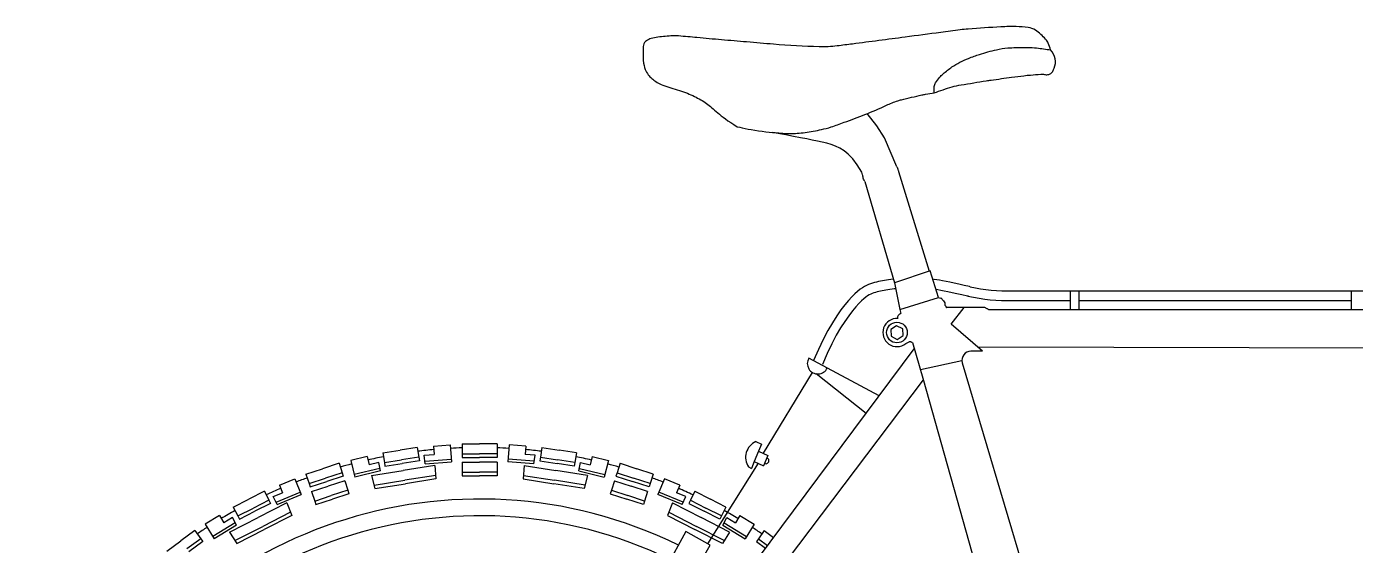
# Model space of a CAD drawing. Header units: millimetres. Extents: x -1371 to 325, y 0 to 965.
# Drawn here: x -1336 to -486, y 587 to 918 of the extents above; entities that cross this region are included whole.
import ezdxf

# ---------------------------------------------------------------- set-up
doc = ezdxf.new("R2010")
doc.units = ezdxf.units.MM
doc.layers.add('ceco.net 411', color=7, linetype='Continuous', lineweight=25)

msp = doc.modelspace()

# ---------------------------------------------------------------- linework, layer by layer
at = {"layer": 'ceco.net 411'}
for p, q in [((-778.4, 825.77), (-758.8, 762)), ((-800.03, 819.31), (-781.05, 754.62)), ((-758.22, 762.19), (-781.05, 754.62)), ((-752.89, 745.1), (-758.22, 762.19)), ((-781.05, 754.62), (-777.54, 737.46)), ((-705.48, 749.47), (-272.79, 749.47)), ((-668.74, 749.47), (-668.74, 737.51)), ((-663.16, 749.47), (-663.16, 737.51)), ((-489.13, 749.47), (-489.13, 737.51)), ((-777.54, 737.46), (-752.89, 745.1)), ((-705.39, 743.25), (-668.74, 743.25)), ((-663.16, 743.25), (-489.13, 743.25)), ((-777.54, 737.46), (-776.88, 734.92)), ((-747.91, 738.92), (-723.44, 738.99)), ((-744.79, 728.14), (-736.38, 738.74)), ((-720.91, 737.51), (-272.79, 737.51)), ((-724.66, 710.8), (-744.79, 728.14)), ((-769.58, 716.32), (-762.8, 693.65)), ((-1029.3, 362.45), (-768.4, 712.36)), ((-790.89, 682.19), (-835.8, 706.43)), ((-724.66, 710.8), (-732.19, 710.8)), ((-240.37, 712.14), (-727.62, 713.35)), ((-833.59, 697.28), (-864.99, 645.57)), ((-764.44, 699.15), (-738.06, 704.82)), ((-737.66, 703.47), (-653.49, 419.64)), ((-1020.61, 351), (-762.5, 692.59)), ((-799.23, 671.01), (-831.14, 696.35)), ((-762.8, 693.65), (-683.48, 410.43)), ((-1108.11, 645.85), (-1097.1, 647.59)), ((-1108.11, 645.85), (-1107.11, 639.55)), ((-1086.1, 649.33), (-1097.1, 647.59)), ((-1086.1, 649.33), (-1085.1, 643.03)), ((-1075.71, 650.15), (-1065.09, 650.99)), ((-1075.71, 650.16), (-1075.32, 644.81)), ((-1065.09, 650.99), (-1064.3, 640.11)), ((-1057.4, 651.59), (-1046.26, 651.59)), ((-1057.4, 651.59), (-1057.4, 645.21)), ((-1035.12, 651.59), (-1046.26, 651.59)), ((-1035.12, 651.59), (-1035.12, 645.21)), ((-1027.44, 650.99), (-1028.23, 640.11)), ((-1016.81, 650.15), (-1027.44, 650.99)), ((-1016.81, 650.16), (-1017.2, 644.81)), ((-1006.42, 649.33), (-1007.42, 643.03)), ((-1006.42, 649.33), (-995.42, 647.59)), ((-984.42, 645.85), (-995.42, 647.59)), ((-984.42, 645.85), (-985.42, 639.55)), ((-867.92, 646.93), (-870.65, 640.3)), ((-869.76, 653.04), (-866.1, 651.34)), ((-866.1, 651.34), (-867.92, 646.93)), ((-867.92, 646.93), (-862.05, 644.21)), ((-1136.1, 639.13), (-1146.69, 635.69)), ((-1136.1, 639.13), (-1134.13, 633.06)), ((-1118.24, 643.42), (-1128.6, 640.93)), ((-1128.6, 640.93), (-1125.99, 630.34)), ((-1118.24, 643.43), (-1116.96, 638.21)), ((-1110.7, 639.71), (-1116.96, 638.21)), ((-1109.7, 634.25), (-1110.7, 639.71)), ((-1107.11, 639.55), (-1096.11, 641.29)), ((-1107.11, 639.55), (-1106.75, 637.3)), ((-1106.75, 637.3), (-1095.75, 639.04)), ((-1085.1, 643.03), (-1096.11, 641.29)), ((-1084.75, 640.78), (-1095.75, 639.04)), ((-1074.82, 637.81), (-1095.05, 634.6)), ((-1085.1, 643.03), (-1084.75, 640.78)), ((-1081.73, 644.3), (-1075.32, 644.81)), ((-1081, 638.8), (-1081.73, 644.3)), ((-1081.12, 640.43), (-1064.42, 641.75)), ((-1081, 638.8), (-1064.3, 640.11)), ((-1074.82, 637.81), (-1074.19, 629.14)), ((-1057.4, 645.21), (-1057.4, 642.94)), ((-1057.4, 645.21), (-1046.26, 645.21)), ((-1057.4, 642.94), (-1046.26, 642.94)), ((-1057.4, 639.83), (-1057.4, 633.45)), ((-1057.4, 639.83), (-1046.26, 639.83)), ((-1035.12, 645.21), (-1046.26, 645.21)), ((-1035.12, 642.94), (-1046.26, 642.94)), ((-1035.12, 639.83), (-1046.26, 639.83)), ((-1035.12, 645.21), (-1035.12, 642.94)), ((-1035.12, 639.83), (-1035.12, 633.45)), ((-1011.52, 638.8), (-1028.23, 640.11)), ((-1011.4, 640.43), (-1028.11, 641.75)), ((-1017.71, 637.81), (-1018.34, 629.14)), ((-1017.71, 637.81), (-997.48, 634.6)), ((-1010.79, 644.3), (-1017.2, 644.81)), ((-1011.52, 638.8), (-1010.79, 644.3)), ((-1007.42, 643.03), (-1007.78, 640.78)), ((-1007.78, 640.78), (-996.78, 639.04)), ((-1007.42, 643.03), (-996.42, 641.29)), ((-985.77, 637.3), (-996.78, 639.04)), ((-985.42, 639.55), (-996.42, 641.29)), ((-985.42, 639.55), (-985.77, 637.3)), ((-982.82, 634.25), (-981.82, 639.71)), ((-981.82, 639.71), (-975.57, 638.21)), ((-974.28, 643.43), (-975.57, 638.21)), ((-974.29, 643.42), (-963.92, 640.93)), ((-963.92, 640.93), (-966.53, 630.34)), ((-956.43, 639.13), (-958.4, 633.06)), ((-956.43, 639.13), (-945.83, 635.69)), ((-868.2, 639.16), (-900.65, 587.64)), ((-870.65, 640.3), (-872.47, 635.89)), ((-870.65, 640.3), (-864.79, 637.58)), ((-862.05, 644.21), (-864.79, 637.58)), ((-1174.26, 625.22), (-1164.41, 629.29)), ((-1164.41, 629.29), (-1160.3, 619.2)), ((-1157.29, 632.24), (-1146.69, 635.69)), ((-1157.29, 632.24), (-1155.32, 626.18)), ((-1155.32, 626.18), (-1144.72, 629.62)), ((-1134.13, 633.06), (-1144.72, 629.62)), ((-1133.42, 630.89), (-1144.02, 627.45)), ((-1134.13, 633.06), (-1133.42, 630.89)), ((-1110.09, 635.84), (-1126.39, 631.93)), ((-1109.7, 634.25), (-1125.99, 630.34)), ((-1115.28, 631.4), (-1095.05, 634.6)), ((-1115.28, 631.4), (-1113.2, 622.96)), ((-1074.35, 631.42), (-1094.05, 628.3)), ((-1074.19, 629.14), (-1093.69, 626.05)), ((-1057.4, 633.45), (-1046.26, 633.45)), ((-1057.4, 633.45), (-1057.4, 631.17)), ((-1057.4, 631.17), (-1046.26, 631.17)), ((-1035.12, 633.45), (-1046.26, 633.45)), ((-1035.12, 631.17), (-1046.26, 631.17)), ((-1035.12, 633.45), (-1035.12, 631.17)), ((-1018.34, 629.14), (-998.83, 626.05)), ((-1018.17, 631.42), (-998.48, 628.3)), ((-977.25, 631.4), (-997.48, 634.6)), ((-982.82, 634.25), (-966.53, 630.34)), ((-982.43, 635.84), (-966.14, 631.93)), ((-977.25, 631.4), (-979.33, 622.96)), ((-958.4, 633.06), (-959.1, 630.89)), ((-959.1, 630.89), (-948.51, 627.45)), ((-958.4, 633.06), (-947.8, 629.62)), ((-937.21, 626.18), (-947.8, 629.62)), ((-935.24, 632.24), (-945.83, 635.69)), ((-935.24, 632.24), (-937.21, 626.18)), ((-928.11, 629.29), (-932.23, 619.2)), ((-918.27, 625.22), (-928.11, 629.29)), ((-874.43, 636.81), (-872.47, 635.89)), ((-1183.88, 621.23), (-1193.81, 616.17)), ((-1183.88, 621.23), (-1180.99, 615.54)), ((-1178.18, 617.79), (-1172.24, 620.25)), ((-1176.4, 614.3), (-1160.92, 620.71)), ((-1174.26, 625.22), (-1172.24, 620.25)), ((-1155.32, 626.18), (-1154.61, 624.01)), ((-1154.61, 624.01), (-1144.02, 627.45)), ((-1153.65, 621.05), (-1143.06, 624.5)), ((-1153.65, 621.05), (-1151.68, 614.99)), ((-1132.46, 627.94), (-1143.06, 624.5)), ((-1130.49, 621.87), (-1141.09, 618.43)), ((-1132.46, 627.94), (-1130.49, 621.87)), ((-1130.49, 621.87), (-1129.79, 619.7)), ((-1113.74, 625.18), (-1094.05, 628.3)), ((-1113.2, 622.96), (-1093.69, 626.05)), ((-979.33, 622.96), (-998.83, 626.05)), ((-978.78, 625.18), (-998.48, 628.3)), ((-962.03, 621.87), (-962.74, 619.7)), ((-960.06, 627.94), (-962.03, 621.87)), ((-962.03, 621.87), (-951.44, 618.43)), ((-960.06, 627.94), (-949.47, 624.5)), ((-938.87, 621.05), (-949.47, 624.5)), ((-937.91, 624.01), (-948.51, 627.45)), ((-938.87, 621.05), (-940.84, 614.99)), ((-937.21, 626.18), (-937.91, 624.01)), ((-916.13, 614.3), (-931.61, 620.71)), ((-918.27, 625.22), (-920.29, 620.25)), ((-914.35, 617.79), (-920.29, 620.25)), ((-908.64, 621.23), (-911.54, 615.54)), ((-908.64, 621.23), (-898.72, 616.17)), ((-1203.73, 611.11), (-1193.81, 616.17)), ((-1180.99, 615.54), (-1190.91, 610.49)), ((-1179.95, 613.51), (-1189.88, 608.46)), ((-1169.59, 613.75), (-1187.84, 604.45)), ((-1180.99, 615.54), (-1179.95, 613.51)), ((-1175.78, 612.78), (-1178.18, 617.79)), ((-1175.78, 612.78), (-1160.3, 619.2)), ((-1169.59, 613.75), (-1166.31, 605.7)), ((-1151.68, 614.99), (-1141.09, 618.43)), ((-1151.68, 614.99), (-1150.98, 612.82)), ((-1150.98, 612.82), (-1140.38, 616.26)), ((-1129.79, 619.7), (-1140.38, 616.26)), ((-962.74, 619.7), (-952.14, 616.26)), ((-941.55, 612.82), (-952.14, 616.26)), ((-940.84, 614.99), (-951.44, 618.43)), ((-940.84, 614.99), (-941.55, 612.82)), ((-916.75, 612.78), (-932.23, 619.2)), ((-922.94, 613.75), (-926.21, 605.7)), ((-922.94, 613.75), (-904.69, 604.45)), ((-916.75, 612.78), (-914.35, 617.79)), ((-911.54, 615.54), (-912.57, 613.51)), ((-912.57, 613.51), (-902.65, 608.46)), ((-911.54, 615.54), (-901.61, 610.49)), ((-888.79, 611.11), (-898.72, 616.17)), ((-1212.62, 605.67), (-1221.71, 600.1)), ((-1212.62, 605.68), (-1209.79, 601.12)), ((-1204.31, 604.48), (-1209.79, 601.12)), ((-1206.09, 595.15), (-1187.84, 604.45)), ((-1201.67, 599.59), (-1204.31, 604.48)), ((-1203.73, 611.11), (-1200.84, 605.43)), ((-1200.84, 605.43), (-1190.91, 610.49)), ((-1200.84, 605.43), (-1199.8, 603.4)), ((-1199.8, 603.4), (-1189.88, 608.46)), ((-1167.17, 607.82), (-1184.94, 598.77)), ((-1166.31, 605.7), (-1183.91, 596.74)), ((-926.21, 605.7), (-908.62, 596.74)), ((-925.35, 607.82), (-907.58, 598.77)), ((-886.44, 595.15), (-904.69, 604.45)), ((-892.72, 603.4), (-902.65, 608.46)), ((-891.69, 605.43), (-901.61, 610.49)), ((-891.69, 605.43), (-892.72, 603.4)), ((-888.79, 611.11), (-891.69, 605.43)), ((-890.86, 599.59), (-888.21, 604.48)), ((-888.21, 604.48), (-882.73, 601.12)), ((-879.9, 605.68), (-882.73, 601.12)), ((-879.9, 605.67), (-870.82, 600.1)), ((-1228.28, 596.07), (-1237.29, 589.52)), ((-1228.28, 596.07), (-1224.53, 590.91)), ((-1221.71, 600.1), (-1215.95, 590.84)), ((-1202.53, 600.98), (-1216.82, 592.23)), ((-1201.67, 599.59), (-1215.95, 590.84)), ((-1206.09, 595.15), (-1201.5, 587.77)), ((-1202.71, 589.71), (-1184.94, 598.77)), ((-1201.5, 587.77), (-1183.91, 596.74)), ((-914.32, 595.45), (-926.97, 572.48)), ((-898.96, 586.68), (-914.32, 595.45)), ((-891.02, 587.77), (-908.62, 596.74)), ((-889.81, 589.71), (-907.58, 598.77)), ((-886.44, 595.15), (-891.02, 587.77)), ((-890.86, 599.59), (-876.57, 590.84)), ((-889.99, 600.98), (-875.71, 592.23)), ((-870.82, 600.1), (-876.57, 590.84)), ((-864.24, 596.07), (-867.99, 590.91)), ((-864.24, 596.07), (-858.32, 591.77)), ((-1246.3, 582.98), (-1237.29, 589.52)), ((-1224.53, 590.91), (-1233.54, 584.36)), ((-1223.19, 589.07), (-1232.2, 582.52)), ((-1224.53, 590.91), (-1223.19, 589.07)), ((-905.99, 574.37), (-898.96, 586.68)), ((-867.99, 590.91), (-869.33, 589.07)), ((-869.33, 589.07), (-863.49, 584.82)), ((-867.99, 590.91), (-862.13, 586.65))]:
    msp.add_line(p, q, dxfattribs=at)
for points in [[(-681.22, 903.5, 0.048377), (-682.73, 907.73, 0.069538), (-684.44, 910.35, 0.066202), (-690.93, 916.06, 0.115223), (-695.62, 917.82, 0.026722), (-703.18, 918.4, 0.020676), (-712.98, 918.23, 0.00342), (-733.93, 916.84, 0.014043), (-739.01, 916.33, 0.001129), (-751.45, 914.69, -0.000618), (-774.18, 911.66, -0.000702), (-807.87, 907.27, -0.002427), (-817.63, 906.06, -0.036176), (-829.2, 905.52, -0.014373), (-858.29, 907.12, -0.000366), (-875.53, 908.58, -0.000391), (-891.65, 909.96, -0.001858), (-907.29, 911.38, 0.002469), (-919.07, 912.43, 0.035287), (-922.79, 912.48, 0.013751), (-932.31, 911.68, 0.048476), (-936.57, 910.78, 0.062881), (-939.62, 909.37, 0.213145), (-941.5, 906.59, 0.029536), (-941.7, 904.86, 0.006417)], [(-755.61, 876.08, -0.064409), (-755.57, 880.16, -0.107257), (-754.71, 882.48, -0.032487), (-752.27, 885.82, -0.039854), (-749.9, 888.23, -0.028281), (-744.27, 892.59, -0.034323), (-739.22, 895.57, -0.020584), (-733.64, 898.09, -0.016877), (-726.64, 900.63, -0.021928), (-715.82, 903.64, -0.033868), (-708.63, 904.8, -0.018425), (-706.05, 904.94, -0.004661), (-695.84, 905.03, -0.025855), (-690.16, 904.73, -0.016317), (-681.22, 903.5)], [(-755.61, 876.08, -0.015535), (-744.22, 879.84, -0.031543), (-738.46, 881.15, -0.000871), (-722.32, 883.75, -0.004634), (-719.28, 884.21, -0.001742), (-706.13, 886.01, -0.002916), (-698.27, 887.01, -0.00822), (-693.98, 887.46, -0.005518), (-687.57, 887.95, -0.063702), (-685.16, 887.8, 0.071212), (-683, 887.7, 0.113939), (-681.58, 888.18, 0.08143), (-680.01, 889.54, 0.061792), (-679.72, 889.98, 0.015873), (-678.9, 891.83, 0.146475), (-678.34, 897.74, 0.134825), (-681.22, 903.5)], [(-852.47, 850.25, 0.027714), (-848.08, 850.02, 0.03443), (-838.23, 850.72, 0.016817), (-827.65, 852.58, 0.028787), (-821.6, 854.23, 0.007785), (-813.14, 857.2, 0.00492), (-799.89, 862.25, 0.015138), (-786.18, 868.11, -0.028842), (-778.9, 870.99, -0.020537), (-776.57, 871.65, -0.003723), (-763.57, 874.69, -0.012147), (-761.14, 875.17, -0.005376), (-755.61, 876.08)], [(-800.03, 819.31, -0.029967), (-800.76, 820.92, -0.038809), (-801.15, 822.24, -0.008482), (-801.27, 822.89, 0.007662), (-801.41, 823.61, 0.062075), (-801.99, 825.31, 0.048931), (-803.19, 827.25)], [(-779.5, 828.76, -0.0132), (-779.19, 828.04, -0.02135), (-779.04, 827.59, -0.003603), (-778.9, 827.13, 0.034507), (-778.77, 826.67, 0.010831), (-778.73, 826.56, 0.001016), (-778.4, 825.77, 0.010232)], [(-748.76, 740.29, -0.031719), (-748.48, 739.93, -0.041837), (-748.31, 739.63, -0.019294), (-748.21, 739.41, 0.025462), (-748.11, 739.18, 0.082586), (-747.96, 738.97, 0.053892), (-747.65, 738.72)], [(-723.44, 738.99, -0.004828), (-722.76, 738.61, -0.004828), (-722.09, 738.23, -0.004296), (-721.5, 737.87, -0.004296), (-720.91, 737.51)], [(-773.82, 715.74, -0.006336), (-772.94, 716.24, -0.00694), (-772.12, 716.68, -0.002727), (-771.22, 717.13, -0.150496), (-771.2, 717.14, -0.061742), (-771.16, 717.13, -0.004511), (-770.55, 716.88, -0.001585), (-770.39, 716.81, -0.000863), (-770.09, 716.68, -0.094543), (-769.63, 716.37, -0.006907), (-769.58, 716.32)]]:
    msp.add_lwpolyline(points, format="xyb", dxfattribs=at)
for points in [[(-941.7, 904.86), (-941.78, 901.78), (-941.76, 899.16), (-941.63, 896.93), (-941.42, 895.06), (-941.13, 893.49), (-940.78, 892.16), (-940.38, 891.03), (-939.94, 890.05), (-939.47, 889.17), (-938.98, 888.37), (-938.47, 887.64), (-937.93, 886.98), (-937.37, 886.36), (-936.79, 885.79), (-936.19, 885.25), (-935.57, 884.73), (-934.92, 884.22), (-934.25, 883.72), (-933.54, 883.23), (-932.78, 882.75), (-931.96, 882.28), (-931.07, 881.82), (-930.1, 881.38), (-929.04, 880.94), (-927.89, 880.51), (-926.65, 880.08), (-925.36, 879.67), (-924.01, 879.25), (-922.64, 878.83), (-921.25, 878.42), (-919.87, 877.99), (-918.51, 877.56), (-917.19, 877.12), (-915.9, 876.67), (-914.66, 876.22), (-913.44, 875.75), (-912.27, 875.27), (-911.12, 874.78), (-910.01, 874.28), (-908.93, 873.77), (-907.88, 873.25), (-906.86, 872.72), (-905.86, 872.18), (-904.89, 871.62), (-903.94, 871.05), (-903.02, 870.47), (-902.12, 869.86), (-901.24, 869.24), (-900.38, 868.6), (-899.53, 867.93), (-898.68, 867.24), (-897.82, 866.52), (-896.93, 865.77), (-896.01, 864.98), (-895.05, 864.15), (-894.03, 863.29), (-892.95, 862.37), (-891.78, 861.41), (-890.49, 860.4), (-889.07, 859.33), (-887.48, 858.19), (-885.71, 856.99), (-883.72, 855.72), (-881.5, 854.38)], [(-779.5, 828.76), (-787.37, 847.2), (-792.27, 855.04), (-798.5, 862.8)], [(-881.56, 854.39), (-881.5, 854.38), (-879.95, 854.02), (-878.3, 853.66), (-876.53, 853.29), (-874.62, 852.92), (-872.57, 852.55), (-870.36, 852.17), (-868.05, 851.8), (-865.7, 851.45), (-863.36, 851.15), (-861.11, 850.9), (-858.98, 850.73), (-857.41, 850.67)], [(-801.99, 825.31), (-804.92, 830.05), (-807.76, 833.84), (-810.55, 836.8), (-813.3, 839.06), (-816.04, 840.76), (-818.78, 842.03), (-821.55, 842.98), (-824.37, 843.76), (-827.27, 844.48), (-830.31, 845.17), (-833.58, 845.87), (-837.15, 846.58), (-841.09, 847.34), (-845.5, 848.18), (-850.44, 849.1), (-859.3, 850.76)], [(-781.69, 756.83), (-781.88, 756.81), (-783.34, 756.65), (-784.75, 756.46), (-786.12, 756.27), (-787.45, 756.06), (-788.76, 755.84), (-790.04, 755.61), (-791.29, 755.34), (-792.54, 755.05), (-793.78, 754.73), (-795.03, 754.35), (-796.28, 753.93), (-797.55, 753.45), (-798.84, 752.9), (-800.17, 752.24), (-801.58, 751.42), (-803.07, 750.39), (-804.69, 749.1), (-806.44, 747.52), (-808.36, 745.58), (-810.47, 743.24), (-812.78, 740.46), (-815.28, 737.18), (-817.95, 733.38), (-820.75, 728.99), (-823.66, 723.99), (-826.65, 718.32), (-829.71, 711.94), (-832.81, 704.81)], [(-732.69, 752.08), (-733.04, 752.16), (-736.58, 752.94), (-739.85, 753.65), (-742.86, 754.3), (-745.59, 754.88), (-748.05, 755.38), (-750.24, 755.81), (-752.19, 756.18), (-753.95, 756.48), (-755.57, 756.73), (-756.56, 756.86)], [(-780.25, 750.73), (-781.22, 750.64), (-782.59, 750.48), (-783.91, 750.31), (-785.2, 750.12), (-786.46, 749.93), (-787.68, 749.72), (-788.84, 749.51), (-789.96, 749.28), (-791.04, 749.03), (-792.1, 748.75), (-793.14, 748.43), (-794.18, 748.08), (-795.23, 747.69), (-796.24, 747.26), (-797.22, 746.77), (-798.24, 746.17), (-799.38, 745.39), (-800.67, 744.37), (-802.15, 743.02), (-803.85, 741.31), (-805.77, 739.17), (-807.93, 736.59), (-810.27, 733.52), (-812.78, 729.92), (-815.44, 725.76), (-818.23, 720.97), (-821.11, 715.52), (-824.06, 709.36), (-827.11, 702.34)], [(-733.62, 745.93), (-734.38, 746.1), (-737.91, 746.87), (-741.17, 747.58), (-744.15, 748.22), (-746.86, 748.79), (-749.28, 749.29), (-751.41, 749.71), (-753.28, 750.06), (-754.5, 750.27)], [(-752.89, 745.1), (-751.78, 744.65), (-751.32, 744.85), (-749.69, 743.02), (-748.77, 741.66), (-748.77, 740.74), (-748.76, 740.29)]]:
    msp.add_lwpolyline(points, dxfattribs=at)
msp.add_lwpolyline([(-775.55, 720.79), (-775.79, 725.16), (-779.7, 727.14), (-783.37, 724.74), (-783.13, 720.36), (-779.21, 718.39)], close=True, dxfattribs=at)
msp.add_circle((-779.46, 722.76), 6.6, dxfattribs=at)
for centre, radius, start, end in [((-851.77, 887.91), 37.67, 261.38479, 268.93166), ((-708.58, 860.04), 110.62, 257.40832, 271.60567), ((-708.58, 860.04), 116.83, 257.40832, 271.60567), ((-779.46, 722.76), 9, 86.90732, 308.75482), ((-776.74, 732.4), 2.33, 93.37772, 196.22024), ((-830.03, 702.98), 6.73, 149.17062, 334.12579), ((-732.19, 705.09), 5.71, 90, 196.51864), ((-1046.26, 326.59), 322.64, 95.20797, 97.02138), ((-1046.26, 326.59), 322.64, 91.97862, 93.31532), ((-1046.26, 326.59), 322.64, 86.68468, 88.02138), ((-1046.26, 326.59), 322.64, 82.97862, 84.79203), ((-865.05, 642.9), 11.18, 114.90764, 213.01547), ((-1046.26, 326.59), 322.64, 104.68468, 106.02138), ((-1046.26, 326.59), 322.64, 100.97862, 102.79203), ((-1046.26, 326.59), 322.64, 77.20797, 79.02138), ((-1046.26, 326.59), 322.64, 73.97862, 75.31532), ((-863.2, 640.79), 1.92, 240.1732, 71.65405), ((-1046.26, 326.59), 322.64, 109.97862, 111.31532), ((-1046.26, 326.59), 322.64, 68.68468, 70.02138), ((-1046.26, 326.59), 322.64, 113.20797, 115.02138), ((-1046.26, 326.59), 322.64, 64.97862, 66.79203), ((-1046.26, 326.59), 289.63, 63.952, 331.5419), ((-1046.26, 326.59), 278.94, 64.05897, 330.39937), ((-1046.26, 326.59), 322.64, 118.97862, 120.79203), ((-1046.26, 326.59), 322.64, 59.20797, 61.02138), ((-1046.26, 326.59), 322.64, 122.68468, 124.02138), ((-1046.26, 326.59), 322.64, 55.97862, 57.31532)]:
    msp.add_arc(centre, radius, start, end, dxfattribs=at)

doc.saveas('drawing.dxf')
